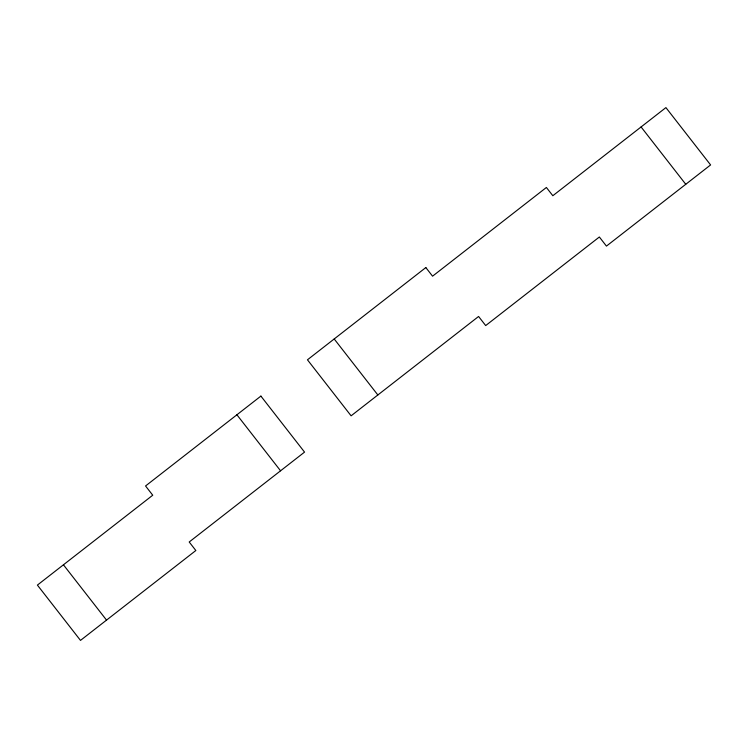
<?xml version="1.0" encoding="UTF-8"?>
<svg xmlns="http://www.w3.org/2000/svg" width="748" height="748" viewBox="0 0 748 748"><rect width="100%" height="100%" fill="white"/><g stroke="black" fill="none" stroke-linecap="round" stroke-linejoin="round"><path stroke-width="1.12" d="M641.083 126.954L685.766 184.288M334.197 338.966L377.843 394.972M236.91 414.785L280.565 470.801M63.44 564.805L106.534 620.111M260.893 396.094L145.551 485.976L152.742 495.213L37.4 585.095L80.494 640.4L195.845 550.519L189.207 541.991L304.548 452.11L260.893 396.094M425.836 267.56L307.456 359.807L351.102 415.823L478.589 316.469L485.686 325.576L599.354 236.994L606.441 246.101L710.6 164.934L665.916 107.6L552.828 195.724L546.395 187.468L432.559 276.18L425.836 267.56"/></g></svg>
